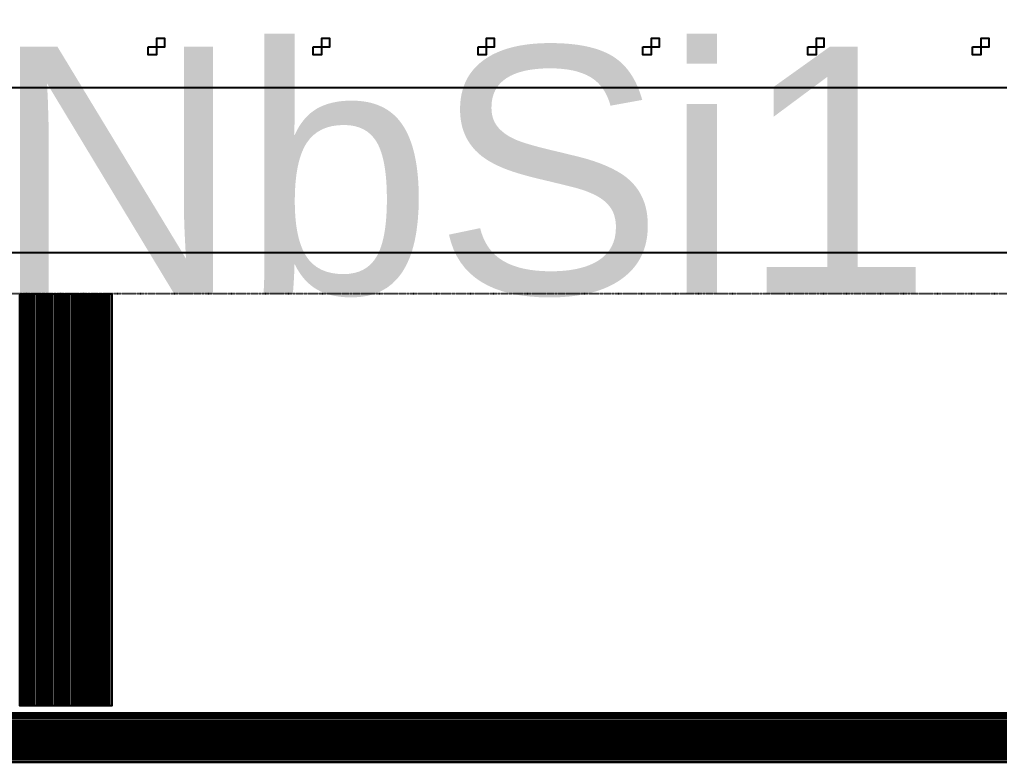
# Model space of a CAD drawing. Extents: x -50000 to 50000, y -50000 to 50000.
# Drawn here: x -13132 to -10755, y -30537 to -28734 of the extents above; entities that cross this region are included whole.
import ezdxf

# ---------------------------------------------------------------- set-up
doc = ezdxf.new("R2010")
doc.units = 0
doc.linetypes.add('DOT', pattern=[0.2, 0, -0.2])
doc.layers.get('0').update_dxf_attribs({"linetype": 'CONTINUOUS'})
for name, color, linetype in [('BASEMETAL', 4, 'CONTINUOUS'), ('DICEGRID', 3, 'CONTINUOUS'), ('FRAME', 8, 'CONTINUOUS'), ('MARKERS', 2, 'CONTINUOUS')]:
    doc.layers.add(name, color=color, linetype=linetype)
doc.styles.get("Standard").update_dxf_attribs({"font": 'arial.ttf'})

# ---------------------------------------------------------------- blocks, each defined once
blk = doc.blocks.new('DICINGBORDER')
for points in [[(1580, 7200), (1600, 7200), (1600, 7180), (1580, 7180)], [(1980, 7200), (2000, 7200), (2000, 7180), (1980, 7180)], [(2380, 7200), (2400, 7200), (2400, 7180), (2380, 7180)], [(2780, 7200), (2800, 7200), (2800, 7180), (2780, 7180)], [(3180, 7200), (3200, 7200), (3200, 7180), (3180, 7180)], [(3580, 7200), (3600, 7200), (3600, 7180), (3580, 7180)], [(1600, 0), (1620, 0), (1620, 20), (1600, 20)], [(2000, 0), (2020, 0), (2020, 20), (2000, 20)], [(2400, 0), (2420, 0), (2420, 20), (2400, 20)], [(2800, 0), (2820, 0), (2820, 20), (2800, 20)], [(3200, 0), (3220, 0), (3220, 20), (3200, 20)], [(3600, 0), (3620, 0), (3620, 20), (3600, 20)]]:
    blk.add_lwpolyline(points, close=True)
blk = doc.blocks.new('CHIP_JARRAY')
for points in [[(1168, 6500), (1170, 6500), (1170, 5500), (1168, 5500)], [(1171, 6500), (1173.4, 6500), (1173.4, 5500), (1171, 5500)], [(1174, 6500), (1176, 6500), (1176, 5500), (1174, 5500)], [(1177, 6500), (1181.3, 6500), (1181.3, 5500), (1177, 5500)], [(1182, 6500), (1184, 6500), (1184, 5500), (1182, 5500)], [(1185, 6500), (1187.4, 6500), (1187.4, 5500), (1185, 5500)], [(1188, 6500), (1190, 6500), (1190, 5500), (1188, 5500)], [(1191, 6500), (1195.3, 6500), (1195.3, 5500), (1191, 5500)], [(1196, 6500), (1198, 6500), (1198, 5500), (1196, 5500)], [(1199, 6500), (1201.4, 6500), (1201.4, 5500), (1199, 5500)], [(1202, 6500), (1204, 6500), (1204, 5500), (1202, 5500)], [(1205, 6500), (1209.3, 6500), (1209.3, 5500), (1205, 5500)], [(1210, 6500), (1212, 6500), (1212, 5500), (1210, 5500)], [(1213, 6500), (1215.4, 6500), (1215.4, 5500), (1213, 5500)], [(1216, 6500), (1218, 6500), (1218, 5500), (1216, 5500)], [(1219, 6500), (1223.3, 6500), (1223.3, 5500), (1219, 5500)], [(1224, 6500), (1226, 6500), (1226, 5500), (1224, 5500)], [(1227, 6500), (1229.4, 6500), (1229.4, 5500), (1227, 5500)], [(1230, 6500), (1232, 6500), (1232, 5500), (1230, 5500)], [(1233, 6500), (1237.3, 6500), (1237.3, 5500), (1233, 5500)], [(1238, 6500), (1240, 6500), (1240, 5500), (1238, 5500)], [(1241, 6500), (1243.4, 6500), (1243.4, 5500), (1241, 5500)], [(1244, 6500), (1246, 6500), (1246, 5500), (1244, 5500)], [(1247, 6500), (1251.3, 6500), (1251.3, 5500), (1247, 5500)], [(1252, 6500), (1254, 6500), (1254, 5500), (1252, 5500)], [(1255, 6500), (1257.4, 6500), (1257.4, 5500), (1255, 5500)], [(1258, 6500), (1260, 6500), (1260, 5500), (1258, 5500)], [(1261, 6500), (1265.3, 6500), (1265.3, 5500), (1261, 5500)], [(1266, 6500), (1268, 6500), (1268, 5500), (1266, 5500)], [(1269, 6500), (1271.4, 6500), (1271.4, 5500), (1269, 5500)], [(1272, 6500), (1274, 6500), (1274, 5500), (1272, 5500)], [(1275, 6500), (1279.3, 6500), (1279.3, 5500), (1275, 5500)], [(1280, 6500), (1282, 6500), (1282, 5500), (1280, 5500)], [(1283, 6500), (1285.4, 6500), (1285.4, 5500), (1283, 5500)], [(1286, 6500), (1288, 6500), (1288, 5500), (1286, 5500)], [(1289, 6500), (1293.3, 6500), (1293.3, 5500), (1289, 5500)], [(1294, 6500), (1296, 6500), (1296, 5500), (1294, 5500)], [(1297, 6500), (1299.4, 6500), (1299.4, 5500), (1297, 5500)], [(1300, 6500), (1302, 6500), (1302, 5500), (1300, 5500)], [(1303, 6500), (1307.3, 6500), (1307.3, 5500), (1303, 5500)], [(1308, 6500), (1310, 6500), (1310, 5500), (1308, 5500)], [(1311, 6500), (1313.4, 6500), (1313.4, 5500), (1311, 5500)], [(1314, 6500), (1316, 6500), (1316, 5500), (1314, 5500)], [(1317, 6500), (1321.3, 6500), (1321.3, 5500), (1317, 5500)], [(1322, 6500), (1324, 6500), (1324, 5500), (1322, 5500)], [(1325, 6500), (1327.4, 6500), (1327.4, 5500), (1325, 5500)], [(1328, 6500), (1330, 6500), (1330, 5500), (1328, 5500)], [(1331, 6500), (1335.3, 6500), (1335.3, 5500), (1331, 5500)], [(1336, 6500), (1338, 6500), (1338, 5500), (1336, 5500)], [(1339, 6500), (1341.4, 6500), (1341.4, 5500), (1339, 5500)], [(1342, 6500), (1344, 6500), (1344, 5500), (1342, 5500)], [(1345, 6500), (1349.3, 6500), (1349.3, 5500), (1345, 5500)], [(1350, 6500), (1352, 6500), (1352, 5500), (1350, 5500)], [(1353, 6500), (1355.4, 6500), (1355.4, 5500), (1353, 5500)], [(1356, 6500), (1358, 6500), (1358, 5500), (1356, 5500)], [(1359, 6500), (1363.3, 6500), (1363.3, 5500), (1359, 5500)], [(1364, 6500), (1366, 6500), (1366, 5500), (1364, 5500)], [(1367, 6500), (1369.4, 6500), (1369.4, 5500), (1367, 5500)], [(1370, 6500), (1372, 6500), (1372, 5500), (1370, 5500)], [(1373, 6500), (1377.3, 6500), (1377.3, 5500), (1373, 5500)], [(1378, 6500), (1380, 6500), (1380, 5500), (1378, 5500)], [(1381, 6500), (1383.4, 6500), (1383.4, 5500), (1381, 5500)], [(1384, 6500), (1386, 6500), (1386, 5500), (1384, 5500)], [(1387, 6500), (1391.3, 6500), (1391.3, 5500), (1387, 5500)], [(500, 5478), (6500, 5478), (6500, 5482.3), (500, 5482.3)], [(500, 5475), (6500, 5475), (6500, 5477), (500, 5477)], [(500, 5472), (6500, 5472), (6500, 5474.4), (500, 5474.4)], [(500, 5469), (6500, 5469), (6500, 5471), (500, 5471)], [(500, 5464), (6500, 5464), (6500, 5468.3), (500, 5468.3)], [(500, 5461), (6500, 5461), (6500, 5463), (500, 5463)], [(500, 5458), (6500, 5458), (6500, 5460.4), (500, 5460.4)], [(500, 5455), (6500, 5455), (6500, 5457), (500, 5457)], [(500, 5450), (6500, 5450), (6500, 5454.3), (500, 5454.3)], [(500, 5447), (6500, 5447), (6500, 5449), (500, 5449)], [(500, 5444), (6500, 5444), (6500, 5446.4), (500, 5446.4)], [(500, 5441), (6500, 5441), (6500, 5443), (500, 5443)], [(500, 5436), (6500, 5436), (6500, 5440.3), (500, 5440.3)], [(500, 5433), (6500, 5433), (6500, 5435), (500, 5435)], [(500, 5430), (6500, 5430), (6500, 5432.4), (500, 5432.4)], [(500, 5427), (6500, 5427), (6500, 5429), (500, 5429)], [(500, 5422), (6500, 5422), (6500, 5426.3), (500, 5426.3)], [(500, 5419), (6500, 5419), (6500, 5421), (500, 5421)], [(500, 5416), (6500, 5416), (6500, 5418.4), (500, 5418.4)], [(500, 5413), (6500, 5413), (6500, 5415), (500, 5415)], [(500, 5408), (6500, 5408), (6500, 5412.3), (500, 5412.3)], [(500, 5405), (6500, 5405), (6500, 5407), (500, 5407)], [(500, 5402), (6500, 5402), (6500, 5404.4), (500, 5404.4)], [(500, 5399), (6500, 5399), (6500, 5401), (500, 5401)], [(500, 5394), (6500, 5394), (6500, 5398.3), (500, 5398.3)], [(500, 5391), (6500, 5391), (6500, 5393), (500, 5393)], [(500, 5388), (6500, 5388), (6500, 5390.4), (500, 5390.4)], [(500, 5385), (6500, 5385), (6500, 5387), (500, 5387)], [(500, 5380), (6500, 5380), (6500, 5384.3), (500, 5384.3)], [(500, 5377), (6500, 5377), (6500, 5379), (500, 5379)], [(500, 5374), (6500, 5374), (6500, 5376.4), (500, 5376.4)], [(500, 5371), (6500, 5371), (6500, 5373), (500, 5373)], [(500, 5366), (6500, 5366), (6500, 5370.3), (500, 5370.3)], [(500, 5363), (6500, 5363), (6500, 5365), (500, 5365)]]:
    blk.add_lwpolyline(points, close=True)
at = {"layer": 'DICEGRID'}
blk.add_lwpolyline([(400, 400), (6600, 400), (6600, 6600), (400, 6600)], close=True, dxfattribs=at)
at = {"layer": 'FRAME'}
blk.add_lwpolyline([(0, 0), (7000, 0), (7000, 7000), (0, 7000)], close=True, dxfattribs=at)
at = {"layer": 'FRAME', "linetype": 'DOT'}
blk.add_lwpolyline([(500, 500), (6500, 500), (6500, 6500), (500, 6500)], close=True, dxfattribs=at)

msp = doc.modelspace()

# ---------------------------------------------------------------- linework, layer by layer
at = {"layer": 'FRAME'}
for radius in [50000, 49500]:
    msp.add_circle((0, 0), radius, dxfattribs=at)

# ---------------------------------------------------------------- block references
at = {"layer": 'BASEMETAL'}
msp.add_blockref('CHIP_JARRAY', (-14300, -35900), dxfattribs=at)
at = {"layer": 'MARKERS'}
for p in [(-14400, -28800), (-14400, -36000)]:
    msp.add_blockref('DICINGBORDER', p, dxfattribs=at)

# ---------------------------------------------------------------- texts
at = {"layer": 'LABEL1'}
msp.add_text('NbSi1', height=600, dxfattribs=at).set_placement((-13200, -29400))

doc.saveas('drawing.dxf')
